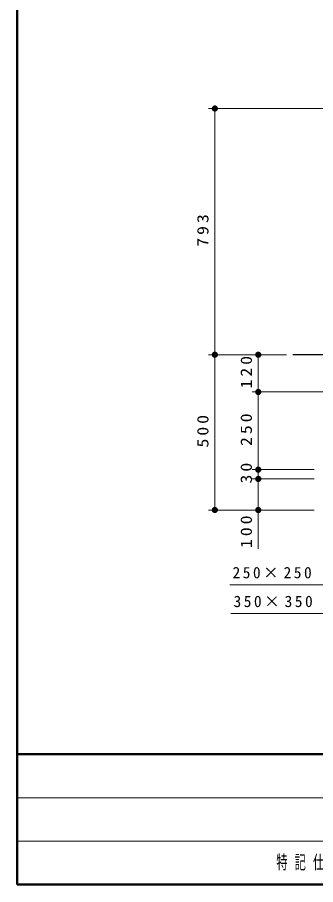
# Model space of a CAD drawing. Units: millimetres on the paper, scale 1:20. Extents: x -385 to 0, y 0 to 267.
# Drawn here: x -385 to -336.9, y 0 to 139.6 of the extents above; entities that cross this region are included whole.
import ezdxf

# ---------------------------------------------------------------- set-up
doc = ezdxf.new("R2010")
doc.units = ezdxf.units.MM
doc.layers.add('LY_1', color=7, linetype='Continuous', lineweight=13)
doc.styles.add('ＭＳ ゴシック', font='')
doc.styles.get('ＭＳ ゴシック').set_extended_font_data('MS Gothic')

# ---------------------------------------------------------------- blocks, each defined once
blk = doc.blocks.new('filled_dot')
at = {"color": 0, "linetype": 'Continuous', "lineweight": -2, "const_width": 1.25}
blk.add_lwpolyline([(-0.625, 0, 1), (0.625, 0, 1)], format="xyb", close=True, dxfattribs=at)

msp = doc.modelspace()

# ---------------------------------------------------------------- linework, layer by layer
at = {"layer": 'LY_1', "lineweight": 50}
for p, q in [((-385, 267), (-385, 0)), ((-385, 21), (0, 21)), ((-385, 0), (0, 0))]:
    msp.add_line(p, q, dxfattribs=at)
at = {"layer": 'LY_1'}
for p, q in [((-307.162, 124.951), (-354.162, 124.951)), ((-353.162, 85.315), (-353.162, 124.951)), ((-341.61, 85.315), (-354.162, 85.315)), ((-341.61, 85.315), (-354.162, 85.315)), ((-353.162, 60.315), (-353.162, 85.315)), ((-346.162, 85.315), (-346.162, 79.315)), ((-334.162, 79.315), (-347.162, 79.315)), ((-346.162, 66.815), (-346.162, 79.315)), ((-337.162, 66.815), (-347.162, 66.815)), ((-346.162, 65.315), (-346.162, 66.815)), ((-337.162, 65.315), (-347.162, 65.315)), ((-346.162, 54.052), (-346.162, 65.315)), ((-337.162, 60.315), (-354.162, 60.315)), ((-337.162, 60.315), (-347.162, 60.315)), ((-321.162, 48.292), (-350.733, 48.292)), ((-318.662, 43.659), (-350.573, 43.659)), ((-385, 14), (-243.5, 14)), ((-385, 7), (-243.5, 7))]:
    msp.add_line(p, q, dxfattribs=at)
at = {"layer": 'LY_1', "lineweight": 25}
msp.add_line((-271.714, 85.315), (-340.61, 85.315), dxfattribs=at)

# ---------------------------------------------------------------- block references
at = {"layer": 'LY_1', "xscale": 0.4, "yscale": 0.4}
for p, rotation in [((-353.162, 124.951), 270), ((-353.162, 85.315), 90), ((-353.162, 85.315), 270), ((-346.162, 85.315), 270), ((-346.162, 79.315), 90), ((-346.162, 79.315), 270), ((-346.162, 66.815), 90), ((-346.162, 66.815), 270), ((-346.162, 65.315), 90), ((-346.162, 65.315), 270), ((-353.162, 60.315), 90), ((-346.162, 60.315), 90)]:
    msp.add_blockref('filled_dot', p, dxfattribs=dict(at, rotation=rotation))

# ---------------------------------------------------------------- texts
at = {"layer": 'LY_1', "char_height": 1.833, "attachment_point": 8, "rotation": 90, "style": 'ＭＳ ゴシック'}
for s, insert in [('\\T1.33;\\W1.15;793', (-354.162, 105.55)), ('\\T1.33;\\W1.15;120', (-347.162, 82.736)), ('\\T1.33;\\W1.15;500', (-354.162, 73.232)), ('\\T1.33;\\W1.15;250', (-347.162, 73.48)), ('\\T1.34;\\W1.15;30', (-347.162, 66.493)), ('\\T1.33;\\W1.15;100', (-347.162, 57.052))]:
    msp.add_mtext(s, dxfattribs=dict(at, insert=insert))
at = {"layer": 'LY_1', "style": 'ＭＳ ゴシック'}
for s, insert, char_height, attachment_point in [('\\T1.32;250×250', (-343.733, 49.292), 1.833, 8), ('\\T1.32;350×350', (-343.573, 44.659), 1.833, 8), ('\\T1.64;\\W0.6;特記仕様変更', (-343.25, 3.5), 2.199, 4)]:
    msp.add_mtext(s, dxfattribs=dict(at, insert=insert, char_height=char_height, attachment_point=attachment_point))

doc.saveas('drawing.dxf')
